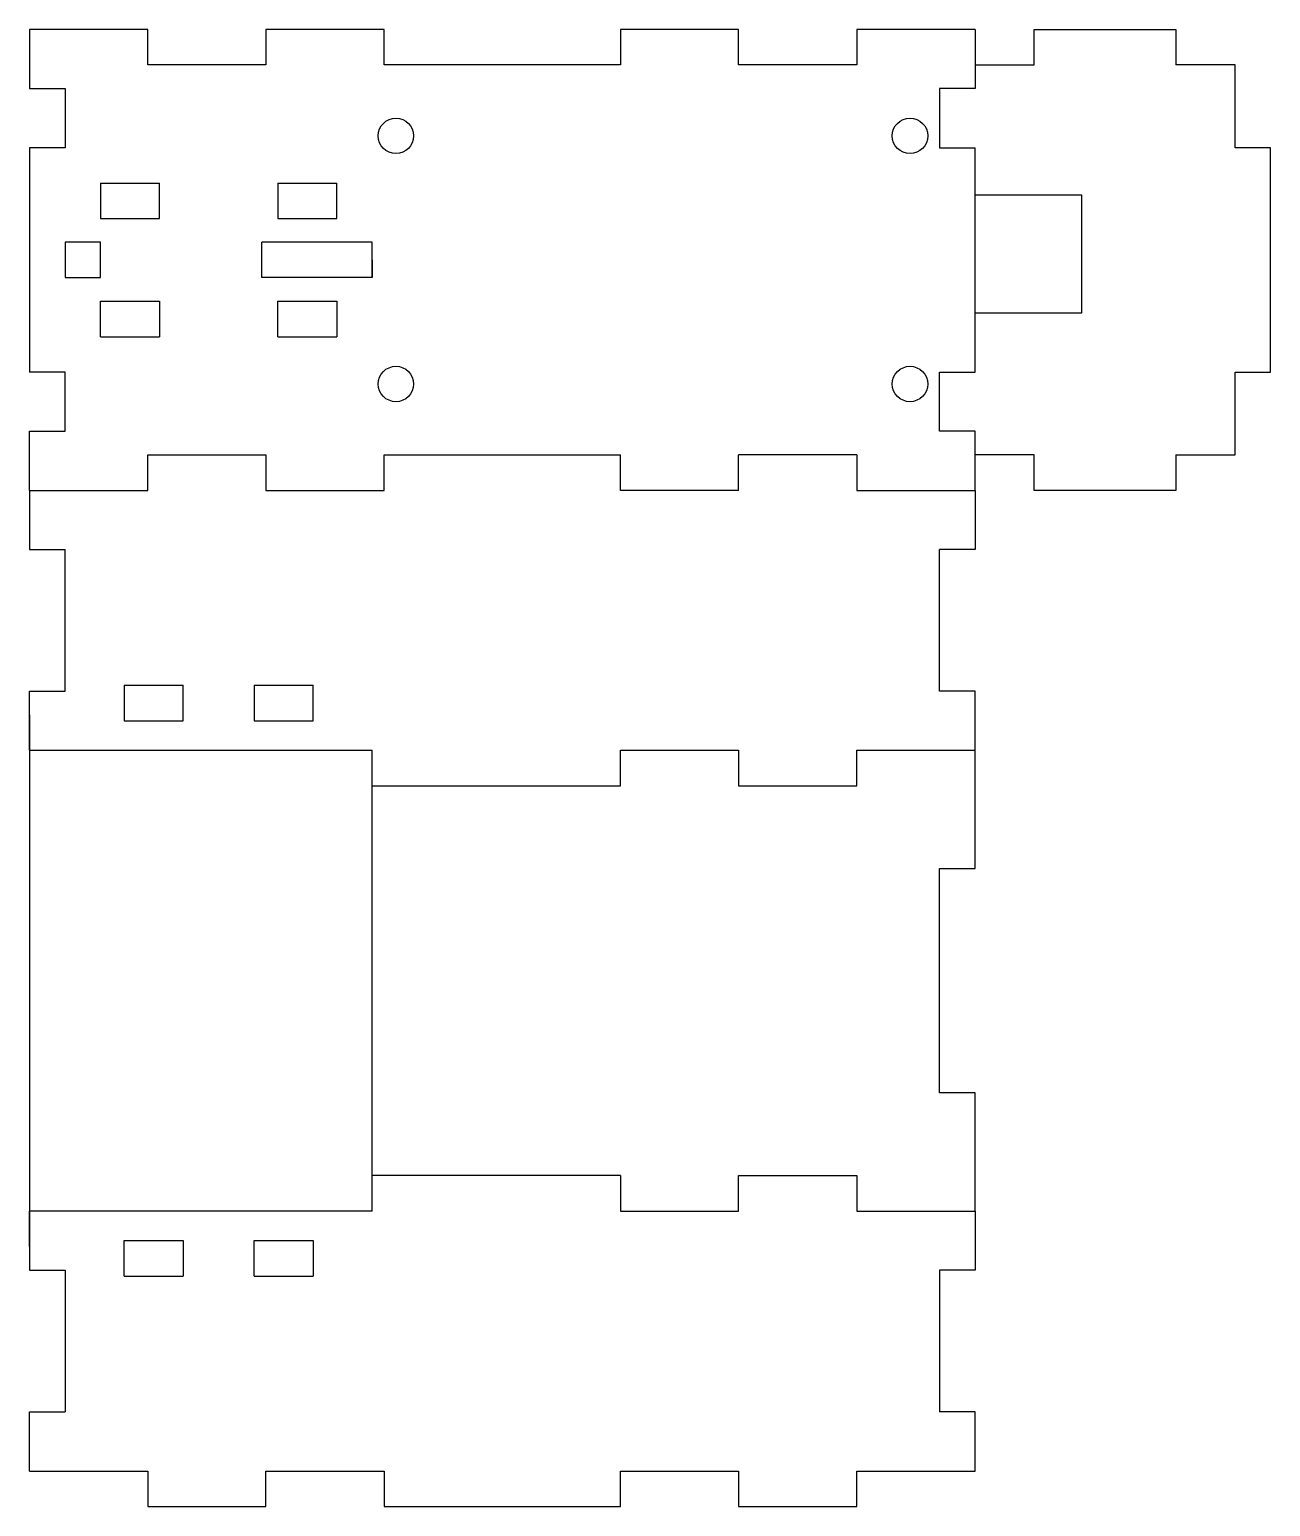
# Model space of a CAD drawing. Header units: millimetres. Extents: x 56 to 161, y 53 to 178.
import ezdxf

# ---------------------------------------------------------------- set-up
doc = ezdxf.new("R2010")
doc.units = ezdxf.units.MM
doc.layers.get('0').update_dxf_attribs({"lineweight": 25, "true_color": 0xffffff})

msp = doc.modelspace()

# ---------------------------------------------------------------- linework, layer by layer
for p, q in [((65.712, 177.816), (55.712, 177.816)), ((55.712, 177.816), (55.712, 172.816)), ((65.712, 174.816), (65.712, 177.816)), ((85.712, 177.816), (75.712, 177.816)), ((75.712, 177.816), (75.712, 174.816)), ((85.712, 174.816), (85.712, 177.816)), ((115.712, 177.816), (105.712, 177.816)), ((105.712, 177.816), (105.712, 174.816)), ((115.712, 174.816), (115.712, 177.816)), ((135.712, 177.816), (125.712, 177.816)), ((125.712, 177.816), (125.712, 174.816)), ((135.712, 177.816), (135.712, 172.816)), ((140.712, 174.816), (140.712, 177.816)), ((140.712, 177.816), (152.712, 177.816)), ((152.712, 177.816), (152.712, 174.816)), ((75.712, 174.816), (65.712, 174.816)), ((105.712, 174.816), (85.712, 174.816)), ((125.712, 174.816), (115.712, 174.816)), ((135.712, 174.816), (140.712, 174.816)), ((157.712, 174.816), (152.712, 174.816)), ((157.712, 167.816), (157.712, 174.816)), ((55.712, 172.816), (58.712, 172.816)), ((58.712, 172.816), (58.712, 167.816)), ((135.712, 172.816), (132.712, 172.816)), ((132.712, 172.816), (132.712, 167.816)), ((58.712, 167.816), (55.712, 167.816)), ((55.712, 167.816), (55.712, 148.816)), ((132.712, 167.816), (135.712, 167.816)), ((135.712, 148.816), (135.712, 167.816)), ((160.712, 167.816), (157.712, 167.816)), ((160.712, 148.816), (160.712, 167.816)), ((61.712, 164.816), (61.712, 161.816)), ((61.712, 164.816), (66.712, 164.816)), ((66.712, 161.816), (66.712, 164.816)), ((76.712, 164.816), (76.712, 161.816)), ((76.712, 164.816), (81.712, 164.816)), ((81.712, 161.816), (81.712, 164.816)), ((135.712, 163.816), (144.712, 163.816)), ((144.712, 163.816), (144.712, 153.816)), ((61.712, 161.816), (66.712, 161.816)), ((76.712, 161.816), (81.712, 161.816)), ((61.712, 159.816), (58.712, 159.816)), ((58.712, 159.816), (58.712, 156.816)), ((61.712, 156.816), (61.712, 159.816)), ((84.712, 159.816), (75.362, 159.816)), ((75.362, 156.816), (75.362, 159.816)), ((84.712, 156.816), (84.712, 159.816)), ((84.712, 158.316), (84.712, 156.816)), ((58.712, 156.816), (61.712, 156.816)), ((84.712, 156.816), (75.362, 156.816)), ((61.712, 151.816), (61.712, 154.816)), ((61.712, 154.816), (66.712, 154.816)), ((66.712, 154.816), (66.712, 151.816)), ((76.712, 151.816), (76.712, 154.816)), ((76.712, 154.816), (81.712, 154.816)), ((81.712, 154.816), (81.712, 151.816)), ((144.712, 153.816), (135.712, 153.816)), ((61.712, 151.816), (66.712, 151.816)), ((76.712, 151.816), (81.712, 151.816)), ((58.712, 148.816), (55.712, 148.816)), ((58.712, 143.816), (58.712, 148.816)), ((132.712, 143.816), (132.712, 148.816)), ((132.712, 148.816), (135.712, 148.816)), ((157.712, 141.816), (157.712, 148.816)), ((157.712, 148.816), (160.712, 148.816)), ((55.712, 138.816), (55.712, 143.816)), ((55.712, 143.816), (58.712, 143.816)), ((135.712, 143.816), (132.712, 143.816)), ((135.712, 138.816), (135.712, 143.816)), ((65.712, 138.816), (65.712, 141.816)), ((65.712, 141.816), (75.712, 141.816)), ((75.712, 141.816), (75.712, 138.816)), ((85.712, 138.816), (85.712, 141.816)), ((85.712, 141.816), (105.712, 141.816)), ((105.712, 138.816), (105.712, 141.816)), ((125.712, 141.816), (115.712, 141.816)), ((115.712, 138.816), (115.712, 141.816)), ((125.712, 141.816), (125.712, 138.816)), ((140.712, 141.816), (135.712, 141.816)), ((140.712, 138.816), (140.712, 141.816)), ((152.712, 141.816), (152.712, 138.816)), ((152.712, 141.816), (157.712, 141.816)), ((55.712, 138.816), (65.712, 138.816)), ((55.712, 138.816), (55.712, 133.816)), ((75.712, 138.816), (85.712, 138.816)), ((115.712, 138.816), (105.712, 138.816)), ((125.712, 138.816), (135.712, 138.816)), ((135.712, 138.816), (135.712, 133.816)), ((152.712, 138.816), (140.712, 138.816)), ((55.712, 133.816), (58.712, 133.816)), ((58.712, 121.816), (58.712, 133.816)), ((135.712, 133.816), (132.712, 133.816)), ((132.712, 121.816), (132.712, 133.816)), ((55.712, 116.816), (55.712, 121.816)), ((55.712, 121.816), (58.712, 121.816)), ((63.712, 122.316), (63.712, 119.316)), ((63.712, 122.316), (68.712, 122.316)), ((68.712, 119.316), (68.712, 122.316)), ((74.712, 122.316), (74.712, 119.316)), ((74.712, 122.316), (79.712, 122.316)), ((79.712, 119.316), (79.712, 122.316)), ((135.712, 121.816), (132.712, 121.816)), ((135.712, 116.816), (135.712, 121.816)), ((55.712, 119.816), (55.712, 116.816)), ((63.712, 119.316), (68.712, 119.316)), ((74.712, 119.316), (79.712, 119.316)), ((135.712, 116.816), (135.712, 119.816)), ((55.712, 116.816), (55.712, 77.816)), ((55.712, 116.816), (84.712, 116.816)), ((84.712, 77.816), (84.712, 116.816)), ((105.712, 113.816), (105.712, 116.816)), ((105.712, 116.816), (115.712, 116.816)), ((115.712, 116.816), (115.712, 113.816)), ((125.712, 113.816), (125.712, 116.816)), ((125.712, 116.816), (135.712, 116.816)), ((135.712, 106.816), (135.712, 116.816)), ((84.712, 113.816), (105.712, 113.816)), ((115.712, 113.816), (125.712, 113.816)), ((132.712, 87.816), (132.712, 106.816)), ((132.712, 106.816), (135.712, 106.816)), ((135.712, 87.816), (132.712, 87.816)), ((135.712, 77.816), (135.712, 87.816)), ((105.712, 80.816), (84.712, 80.816)), ((105.712, 80.816), (105.712, 77.816)), ((115.712, 77.816), (115.712, 80.816)), ((115.712, 80.816), (125.712, 80.816)), ((125.712, 80.816), (125.712, 77.816)), ((55.712, 74.816), (55.712, 77.816)), ((55.712, 77.816), (55.712, 72.816)), ((84.712, 77.816), (55.712, 77.816)), ((105.712, 77.816), (115.712, 77.816)), ((125.712, 77.816), (135.712, 77.816)), ((135.712, 77.816), (135.712, 74.816)), ((135.712, 77.816), (135.712, 72.816)), ((63.712, 72.316), (63.712, 75.316)), ((63.712, 75.316), (68.712, 75.316)), ((68.712, 75.316), (68.712, 72.316)), ((74.712, 72.316), (74.712, 75.316)), ((74.712, 75.316), (79.712, 75.316)), ((79.712, 75.316), (79.712, 72.316)), ((55.712, 72.816), (58.712, 72.816)), ((58.712, 72.816), (58.712, 60.816)), ((135.712, 72.816), (132.712, 72.816)), ((132.712, 72.816), (132.712, 60.816)), ((63.712, 72.316), (68.712, 72.316)), ((74.712, 72.316), (79.712, 72.316)), ((55.712, 55.816), (55.712, 60.816)), ((55.712, 60.816), (58.712, 60.816)), ((135.712, 60.816), (132.712, 60.816)), ((135.712, 55.816), (135.712, 60.816)), ((55.712, 55.816), (65.712, 55.816)), ((65.712, 55.816), (65.712, 52.816)), ((75.712, 52.816), (75.712, 55.816)), ((75.712, 55.816), (85.712, 55.816)), ((85.712, 55.816), (85.712, 52.816)), ((105.712, 52.816), (105.712, 55.816)), ((105.712, 55.816), (115.712, 55.816)), ((115.712, 55.816), (115.712, 52.816)), ((125.712, 52.816), (125.712, 55.816)), ((125.712, 55.816), (135.712, 55.816)), ((65.712, 52.816), (75.712, 52.816)), ((85.712, 52.816), (105.712, 52.816)), ((115.712, 52.816), (125.712, 52.816))]:
    msp.add_line(p, q)
for centre in [(86.712, 168.816), (130.212, 168.816), (86.712, 147.816), (130.212, 147.816)]:
    msp.add_circle(centre, 1.5)
msp.add_arc((138.712, 154.816), 0, 0, 315)

doc.saveas('drawing.dxf')
